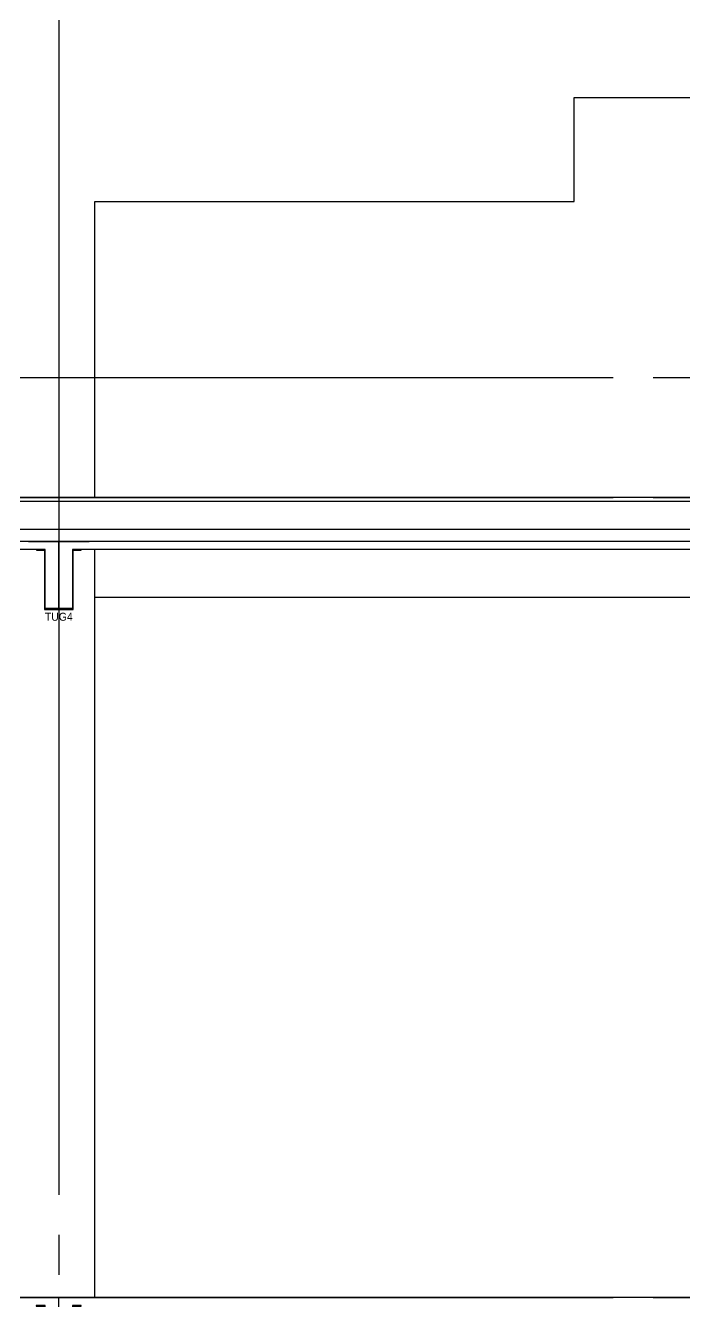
# Model space of a CAD drawing. Extents: x 152195838 to 323921156, y 365159662 to 730681027.
# Drawn here: x 161303092 to 161311325, y 365222013 to 365237963 of the extents above; entities that cross this region are included whole.
import ezdxf
from ezdxf.enums import TextEntityAlignment as Align

# ---------------------------------------------------------------- set-up
doc = ezdxf.new("R2010")
doc.units = 0
doc.header["$MEASUREMENT"] = 0
doc.linetypes.add('CEN', pattern=[63, 60, -1, 1, -1])
doc.layers.get('Defpoints').update_dxf_attribs({"linetype": 'CONTINUOUS'})
for name, color, linetype in [('4A.TEC CEN', 1, 'CEN'), ('4A.TEC 단열재', 252, 'CONTINUOUS'), ('4A.TEC 마감선 1', 6, 'CONTINUOUS'), ('ELE', 4, 'CONTINUOUS'), ('k-BESTO', 4, 'CONTINUOUS'), ('text', 3, 'CONTINUOUS'), ('㈜SE&C 기둥', 2, 'CONTINUOUS'), ('㈜SE&C 벽체 1', 2, 'CONTINUOUS'), ('㈜SE&C 벽체 4', 7, 'CONTINUOUS')]:
    doc.layers.add(name, color=color, linetype=linetype)
doc.layers.add('DEFPOINT', color=135, linetype='CONTINUOUS', plot=False)
doc.styles.add('돋움', font='')
doc.styles.get('돋움').set_extended_font_data('돋움')

# ---------------------------------------------------------------- blocks, each defined once
blk = doc.blocks.new('zw$4995')
at = {"layer": 'Defpoints'}
for p, q in [((0, 1094), (760, 1094)), ((380, 144), (380, 1094))]:
    blk.add_line(p, q, dxfattribs=at)
at = {"layer": 'k-BESTO'}
for p, q in [((100, 994), (100, 984)), ((210, 994), (100, 994)), ((100, 994), (100, 994)), ((100, 984), (200, 984)), ((200, 984), (200, 144)), ((210, 154), (210, 994)), ((660, 994), (550, 994)), ((550, 994), (550, 154)), ((560, 144), (560, 984)), ((560, 984), (660, 984)), ((660, 984), (660, 994)), ((200, 144), (560, 144)), ((550, 154), (210, 154))]:
    blk.add_line(p, q, dxfattribs=at)
at = {"layer": 'DEFPOINT', "linetype": 'ByBlock', "style": '돋움'}
blk.add_text('TUG4A', height=100, dxfattribs=at).set_placement((206, 53), align=Align.MIDDLE_LEFT)
blk = doc.blocks.new('zw$BC68')
at = {"layer": '㈜SE&C 벽체 1'}
blk.add_line((101650, 10000, -1667), (23850, 10000, -1667), dxfattribs=at)
at = {"layer": 'ELE'}
blk.add_blockref('zw$4995', (35070, 8906, -1667), dxfattribs=at)
blk = doc.blocks.new('A$C42906cf6')
at = {"layer": 'Defpoints'}
for p, q in [((0, 1014), (760, 1014)), ((380, 164), (380, 1014))]:
    blk.add_line(p, q, dxfattribs=at)
at = {"layer": 'k-BESTO'}
for p, q in [((100, 914), (100, 904)), ((210, 914), (100, 914)), ((100, 914), (100, 914)), ((100, 904), (200, 904)), ((200, 904), (200, 164)), ((210, 174), (210, 914)), ((660, 914), (550, 914)), ((550, 914), (550, 174)), ((560, 164), (560, 904)), ((560, 904), (660, 904)), ((660, 904), (660, 914)), ((200, 164), (560, 164)), ((550, 174), (210, 174))]:
    blk.add_line(p, q, dxfattribs=at)
at = {"layer": 'DEFPOINT', "linetype": 'ByBlock', "style": '돋움'}
blk.add_text('TUG4', height=100, dxfattribs=at).set_placement((206, 73), align=Align.MIDDLE_LEFT)
blk = doc.blocks.new('dwgCCD2')
at = {"layer": '4A.TEC 단열재'}
blk.add_line((77713, 9600), (213, 9600), dxfattribs=at)
at = {"layer": '4A.TEC 마감선 1', "color": 6, "ltscale": 0.5}
for p, q in [((77213, 10000), (713, 10000)), ((77213, 9950), (713, 9950))]:
    blk.add_line(p, q, dxfattribs=at)
at = {"layer": '㈜SE&C 기둥', "color": 8, "ltscale": 0.5}
blk.add_lwpolyline([(11913, 0), (11913, 9350)], dxfattribs=at)
at = {"layer": '㈜SE&C 벽체 1'}
for p, q in [((77733, 9450), (193, 9450)), ((11293, 9350), (633, 9350)), ((22293, 9350), (11633, 9350))]:
    blk.add_line(p, q, dxfattribs=at)
at = {"layer": '㈜SE&C 벽체 4'}
blk.add_line((22013, 8750), (11913, 8750), dxfattribs=at)
at = {"layer": 'ELE'}
blk.add_blockref('A$C42906cf6', (11083, 8436), dxfattribs=at)

msp = doc.modelspace()

# ---------------------------------------------------------------- linework, layer by layer
at = {"layer": '4A.TEC CEN', "color": 8, "ltscale": 500}
for p, q in [((161217434.11, 365233563.33), (161448798.99, 365233563.33)), ((161217434.11, 365232063.33), (161448798.99, 365232063.33)), ((161217434.11, 365222063.33), (161448798.99, 365222063.33))]:
    msp.add_line(p, q, dxfattribs=at)
at = {"layer": '4A.TEC CEN', "color": 8, "ltscale": 500, "flags": 128}
msp.add_lwpolyline([(161303506.94, 365253346.04), (161303506.94, 365183761.87)], dxfattribs=at)
at = {"layer": 'ELE', "flags": 128}
msp.add_lwpolyline([(161303956.94, 365232063.33), (161303956.94, 365235763.33), (161309946.94, 365235763.33), (161309946.94, 365237063.33), (161314461.94, 365237063.33), (161314461.94, 365232063.33)], dxfattribs=at)

# ---------------------------------------------------------------- block references
at = {"layer": 'ELE'}
msp.add_blockref('dwgCCD2', (161292044.2, 365222063.33), dxfattribs=at)
at = {"layer": 'text'}
msp.add_blockref('zw$BC68', (161268056.94, 365212063.33, 1666.67), dxfattribs=at)

doc.saveas('drawing.dxf')
